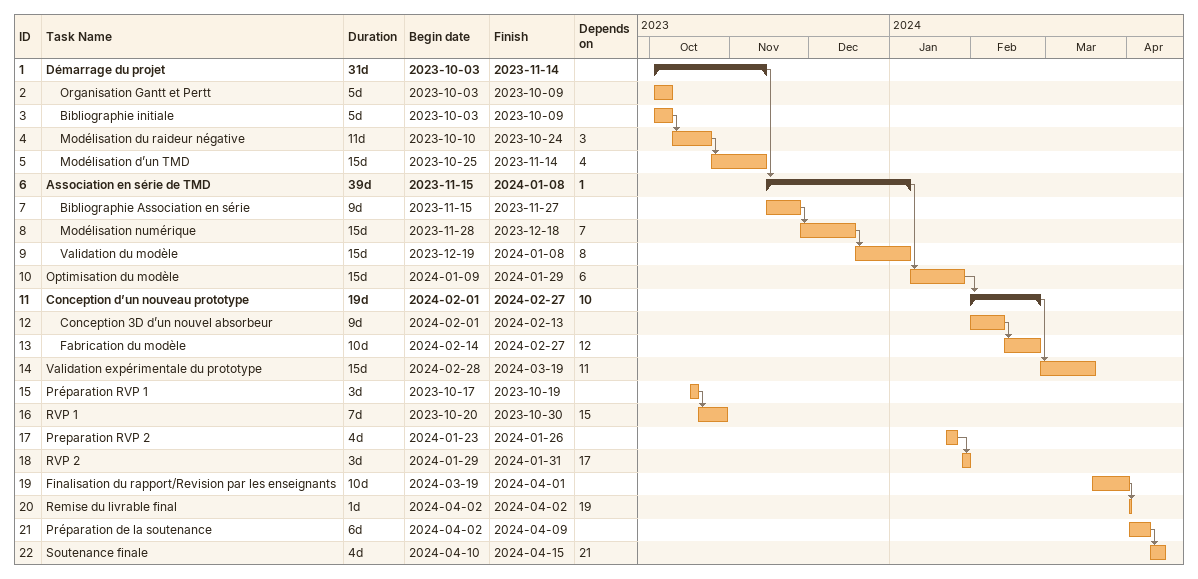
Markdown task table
| ID | Level | Task | Duration | Start | Finish | Predecessors |
|---|---|---|---|---|---|---|
| 1 | 1 | **Démarrage du projet** | 31d | 2023-10-03 | 2023-11-14 |  |
| 2 | 2 | Organisation Gantt et Pertt | 5d | 2023-10-03 | 2023-10-09 |  |
| 3 | 2 | Bibliographie initiale | 5d | 2023-10-03 | 2023-10-09 |  |
| 4 | 2 | Modélisation du raideur négative | 11d | 2023-10-10 | 2023-10-24 | 3 |
| 5 | 2 | Modélisation d’un TMD | 15d | 2023-10-25 | 2023-11-14 | 4 |
| 6 | 1 | **Association en série de TMD** | 39d | 2023-11-15 | 2024-01-08 | 1 |
| 7 | 2 | Bibliographie Association en série | 9d | 2023-11-15 | 2023-11-27 |  |
| 8 | 2 | Modélisation numérique | 15d | 2023-11-28 | 2023-12-18 | 7 |
| 9 | 2 | Validation du modèle | 15d | 2023-12-19 | 2024-01-08 | 8 |
| 10 | 1 | Optimisation du modèle | 15d | 2024-01-09 | 2024-01-29 | 6 |
| 11 | 1 | **Conception d’un nouveau prototype** | 19d | 2024-02-01 | 2024-02-27 | 10 |
| 12 | 2 | Conception 3D d’un nouvel absorbeur | 9d | 2024-02-01 | 2024-02-13 |  |
| 13 | 2 | Fabrication du modèle | 10d | 2024-02-14 | 2024-02-27 | 12 |
| 14 | 1 | Validation expérimentale du prototype | 15d | 2024-02-28 | 2024-03-19 | 11 |
| 15 | 1 | Préparation RVP 1 | 3d | 2023-10-17 | 2023-10-19 |  |
| 16 | 1 | RVP 1 | 7d | 2023-10-20 | 2023-10-30 | 15 |
| 17 | 1 | Preparation RVP 2 | 4d | 2024-01-23 | 2024-01-26 |  |
| 18 | 1 | RVP 2 | 3d | 2024-01-29 | 2024-01-31 | 17 |
| 19 | 1 | Finalisation du rapport/Revision par les enseignants | 10d | 2024-03-19 | 2024-04-01 |  |
| 20 | 1 | Remise du livrable final | 1d | 2024-04-02 | 2024-04-02 | 19 |
| 21 | 1 | Préparation de la soutenance | 6d | 2024-04-02 | 2024-04-09 |  |
| 22 | 1 | Soutenance finale | 4d | 2024-04-10 | 2024-04-15 | 21 |
